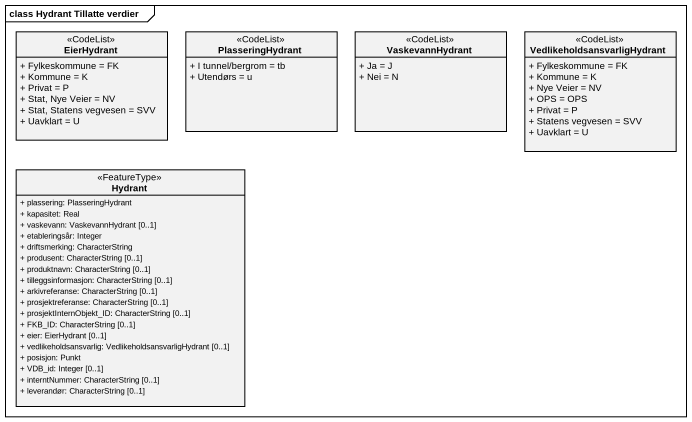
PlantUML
@startuml
mainframe class Hydrant Tillatte verdier
hide circle
hide empty members
skinparam classAttributeIconSize 0
class EierHydrant <<CodeList>> {
  + Fylkeskommune = FK
  + Kommune = K
  + Privat = P
  + Stat, Nye Veier = NV
  + Stat, Statens vegvesen = SVV
  + Uavklart = U
}
class PlasseringHydrant <<CodeList>> {
  + I tunnel/bergrom = tb
  + Utendørs = u
}
class VaskevannHydrant <<CodeList>> {
  + Ja = J
  + Nei = N
}
class VedlikeholdsansvarligHydrant <<CodeList>> {
  + Fylkeskommune = FK
  + Kommune = K
  + Nye Veier = NV
  + OPS = OPS
  + Privat = P
  + Statens vegvesen = SVV
  + Uavklart = U
}
class Hydrant <<FeatureType>> {
  + plassering: PlasseringHydrant
  + kapasitet: Real
  + vaskevann: VaskevannHydrant [0..1]
  + etableringsår: Integer
  + driftsmerking: CharacterString
  + produsent: CharacterString [0..1]
  + produktnavn: CharacterString [0..1]
  + tilleggsinformasjon: CharacterString [0..1]
  + arkivreferanse: CharacterString [0..1]
  + prosjektreferanse: CharacterString [0..1]
  + prosjektInternObjekt_ID: CharacterString [0..1]
  + FKB_ID: CharacterString [0..1]
  + eier: EierHydrant [0..1]
  + vedlikeholdsansvarlig: VedlikeholdsansvarligHydrant [0..1]
  + posisjon: Punkt
  + VDB_id: Integer [0..1]
  + interntNummer: CharacterString [0..1]
  + leverandør: CharacterString [0..1]
}
@enduml
